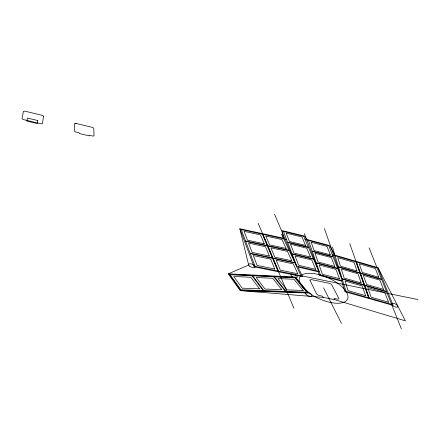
<?xml version="1.0" encoding="UTF-8"?>
<svg xmlns="http://www.w3.org/2000/svg" width="440" height="440" viewBox="0 0 440 440"><rect width="100%" height="100%" fill="white"/><g stroke="black" fill="none" stroke-linecap="round" stroke-linejoin="round"><path stroke-width="0.66" d="M228.272 273.851L248.672 265.04L239.844 228.74L283.437 238.205L282.101 230.577L304.618 236.077L306.554 239.371L329.752 245.597L334.928 255.173L378.032 267.696L405.405 320.854L334.604 299.645L323.252 297.407L240.246 290.598L228.272 273.851L295.389 277.085L308.671 293.068L240.246 290.598M75.532 123.398L74.69 123.503A2.041 0.704 15.3 0 0 74.476 123.657L74.261 130.966A2.096 0.743 15.3 0 0 74.498 131.291L75.345 131.813A2.085 0.737 15.3 0 0 75.911 132.033L79.151 132.825L79.145 133.463L89.227 135.872L89.21 135.229L92.274 135.954A2.074 0.737 15.7 0 0 92.983 136.032L93.814 135.911A2.068 0.732 15.7 0 0 94.017 135.746L93.786 128.381A2.03 0.704 15.7 0 0 93.55 128.062L92.719 127.562A2.024 0.699 15.7 0 0 92.163 127.347L76.236 123.486M418 299.563L255.085 266.349L241.257 229.614L286.523 239.426M250.168 253.297L272.388 257.928L267.311 245.9L245.652 241.291M250.299 253.638L272.531 258.274L277.904 271.002M245.531 240.966L267.173 245.575L262.372 234.19M296.428 266.03L319.138 271.348M342.755 280.808L320.397 275L316.277 263.043L337.755 268.68L342.458 280.731M305.085 239.514L328.856 245.878L333.064 256.663L312.164 251.114L308.479 240.422M391.6 304.315L345.972 291.341L342.21 279.026L364.188 285.318L368.572 297.77M386.458 291.395L364.678 285.159L360.525 273.405L381.728 279.521M386.59 291.736L364.799 285.494L369.193 297.946M381.601 279.202L360.415 273.086L356.488 261.976M332.409 254.986L377.13 267.971M274.401 276.832L285.995 291.44M273.823 276.804L285.406 291.418M252.615 275.798L263.835 290.625M252.021 275.77L263.225 290.604M334.604 299.645L333.999 298.458L337.436 299.123A2.569 1.117 25 0 0 338.151 299.112L338.784 298.705A2.552 1.111 25 0 0 338.817 298.353L331.766 284.823A2.492 1.062 24.4 0 0 331.265 284.3L330.05 283.553A2.481 1.056 24.4 0 0 329.362 283.289L311.465 279.637A2.497 1.078 23.9 0 0 310.756 279.631L310.09 280A2.486 1.073 23.9 0 0 310.035 280.329M323.598 287.887L341.457 323.444M323.252 297.407L322.668 296.219L318.995 295.46A2.563 1.133 24.4 0 1 318.28 295.185L317.031 294.399A2.574 1.139 24.4 0 1 316.52 293.849L310.035 280.329M281.6 234.278L289.053 250.234L267.773 245.702L262.955 234.316M300.944 275.699L294.993 262.955L273.147 258.401L278.531 271.128M318.681 271.238L313.522 259.204L292.166 254.128L296.769 266.107M274.555 214.297L296.599 266.068M293.981 308.38L258.22 223.388M378.032 267.696L393.129 305.388L344.927 291.687L341.737 281.16L319.396 275.363L318.159 271.739L297.985 267.014L302.522 276.678L254.073 266.816L239.844 228.74M369.127 247.858L401.363 328.845M304.298 233.552L318.912 271.293M349.745 243.579L368.88 297.858M355.916 261.811L359.821 272.916L338.465 266.756L332.42 246.978M324.423 228.586L342.606 280.77M75.46 123.409A2.041 0.704 15.3 0 1 76.159 123.492M43.461 116.347L42.504 123.514A2.134 0.748 14.3 0 1 42.257 123.673L41.344 123.778A2.145 0.754 14.3 0 1 40.596 123.69L23.606 119.62A2.156 0.754 13.8 0 1 23.029 119.4L22.204 118.877A2.167 0.759 13.8 0 1 22.006 118.553L23.436 111.397A2.112 0.721 14 0 1 23.689 111.249L24.607 111.161A2.118 0.726 14 0 1 25.35 111.249L41.871 115.258A2.085 0.715 14.4 0 1 42.433 115.472L43.241 115.979A2.096 0.721 14.4 0 1 43.45 116.292L43.461 116.347M37.758 120.527L37.323 123.569L26.857 121.072L27.401 118.041L37.758 120.527M306.851 292.204L240.895 289.784L230.093 274.725L294.916 277.811L306.851 292.204M307.764 292.639L240.57 290.191L229.18 274.285L295.152 277.447L307.764 292.639M259.512 288.822L242.176 288.167L233.739 276.474L250.828 277.266L259.512 288.822M281.732 289.668L264.985 289.031L256.228 277.519L272.751 278.284L281.732 289.668M303.215 290.483L287.023 289.867L277.976 278.526L293.959 279.268L303.215 290.483M274.78 269.038L257.087 265.419L253.314 255.536L270.655 259.144L274.78 269.038M297.803 273.746L280.418 270.193L276.183 260.288L293.222 263.835L297.803 273.746M294.833 262.609L272.998 258.055L267.911 246.026L289.207 250.558L294.833 262.609M269.368 256.047L252.137 252.45L248.573 243.111L265.469 246.697L269.368 256.047M291.791 260.739L274.857 257.197L270.853 247.841L287.458 251.367L291.791 260.739M264.248 243.771L247.462 240.191L244.09 231.358L260.557 234.922L264.248 243.771M286.105 248.435L269.599 244.915L265.81 236.055L282.007 239.564L286.105 248.435M315.684 269.302L298.689 265.315L295.059 255.992L311.718 259.947L315.684 269.302M310.481 257.021L293.925 253.083L290.499 244.261L306.73 248.171L310.481 257.021M313.385 258.88L292.045 253.803L287.694 242.473L308.506 247.489L313.385 258.88M305.558 245.399L289.427 241.505L286.176 233.151L302 237.012L305.558 245.399M308.374 247.181L287.573 242.165L283.454 231.435L303.749 236.39L308.374 247.181M339.488 278.724L322.382 274.274L319.127 264.968L335.885 269.363L339.488 278.724M334.757 266.442L318.109 262.064L315.034 253.27L331.348 257.587L334.757 266.442M337.629 268.356L316.168 262.719L312.268 251.422L333.185 256.971L337.629 268.356M330.281 254.821L314.072 250.52L311.157 242.193L327.052 246.444L330.281 254.821M365.574 295.642L348.057 290.653L345.076 281.061L362.225 285.973L365.574 295.642M388.553 302.181L371.184 297.236L367.708 287.54L384.714 292.408L388.553 302.181M361.174 282.953L344.146 278.069L341.336 269.016L358.012 273.823L361.174 282.953M383.515 289.355L366.625 284.515L363.347 275.363L379.885 280.132L383.515 289.355M364.073 284.983L342.111 278.696L338.558 267.069L359.937 273.235L364.073 284.983M357.022 270.974L340.456 266.189L337.799 257.637L354.03 262.345L357.022 270.974M378.752 277.25L362.324 272.503L359.222 263.852L375.326 268.521L378.752 277.25M249.667 266.228A3.47 1.551 21.7 0 0 255.079 267.047A3.47 1.551 21.7 0 0 250.894 263.829A3.47 1.551 21.7 0 0 249.667 266.228M291.863 276.397A3.449 1.507 23.2 0 0 297.22 277.404A3.449 1.507 23.2 0 0 293.166 274.126A3.449 1.507 23.2 0 0 291.863 276.397M392.475 305.426A3.482 1.419 26.5 0 0 397.777 306.818A3.482 1.419 26.5 0 0 393.839 303.369A3.482 1.419 26.5 0 0 392.475 305.426M306.312 294.767A3.581 1.601 24.2 0 0 311.812 295.763A3.581 1.601 24.2 0 0 307.555 292.286A3.581 1.601 24.2 0 0 306.312 294.767M306.334 290.791A26.274 11.363 24.4 0 0 347.144 299.8A26.274 11.363 24.4 0 0 317.306 274.208A26.274 11.363 24.4 0 0 306.334 290.791"/></g></svg>
